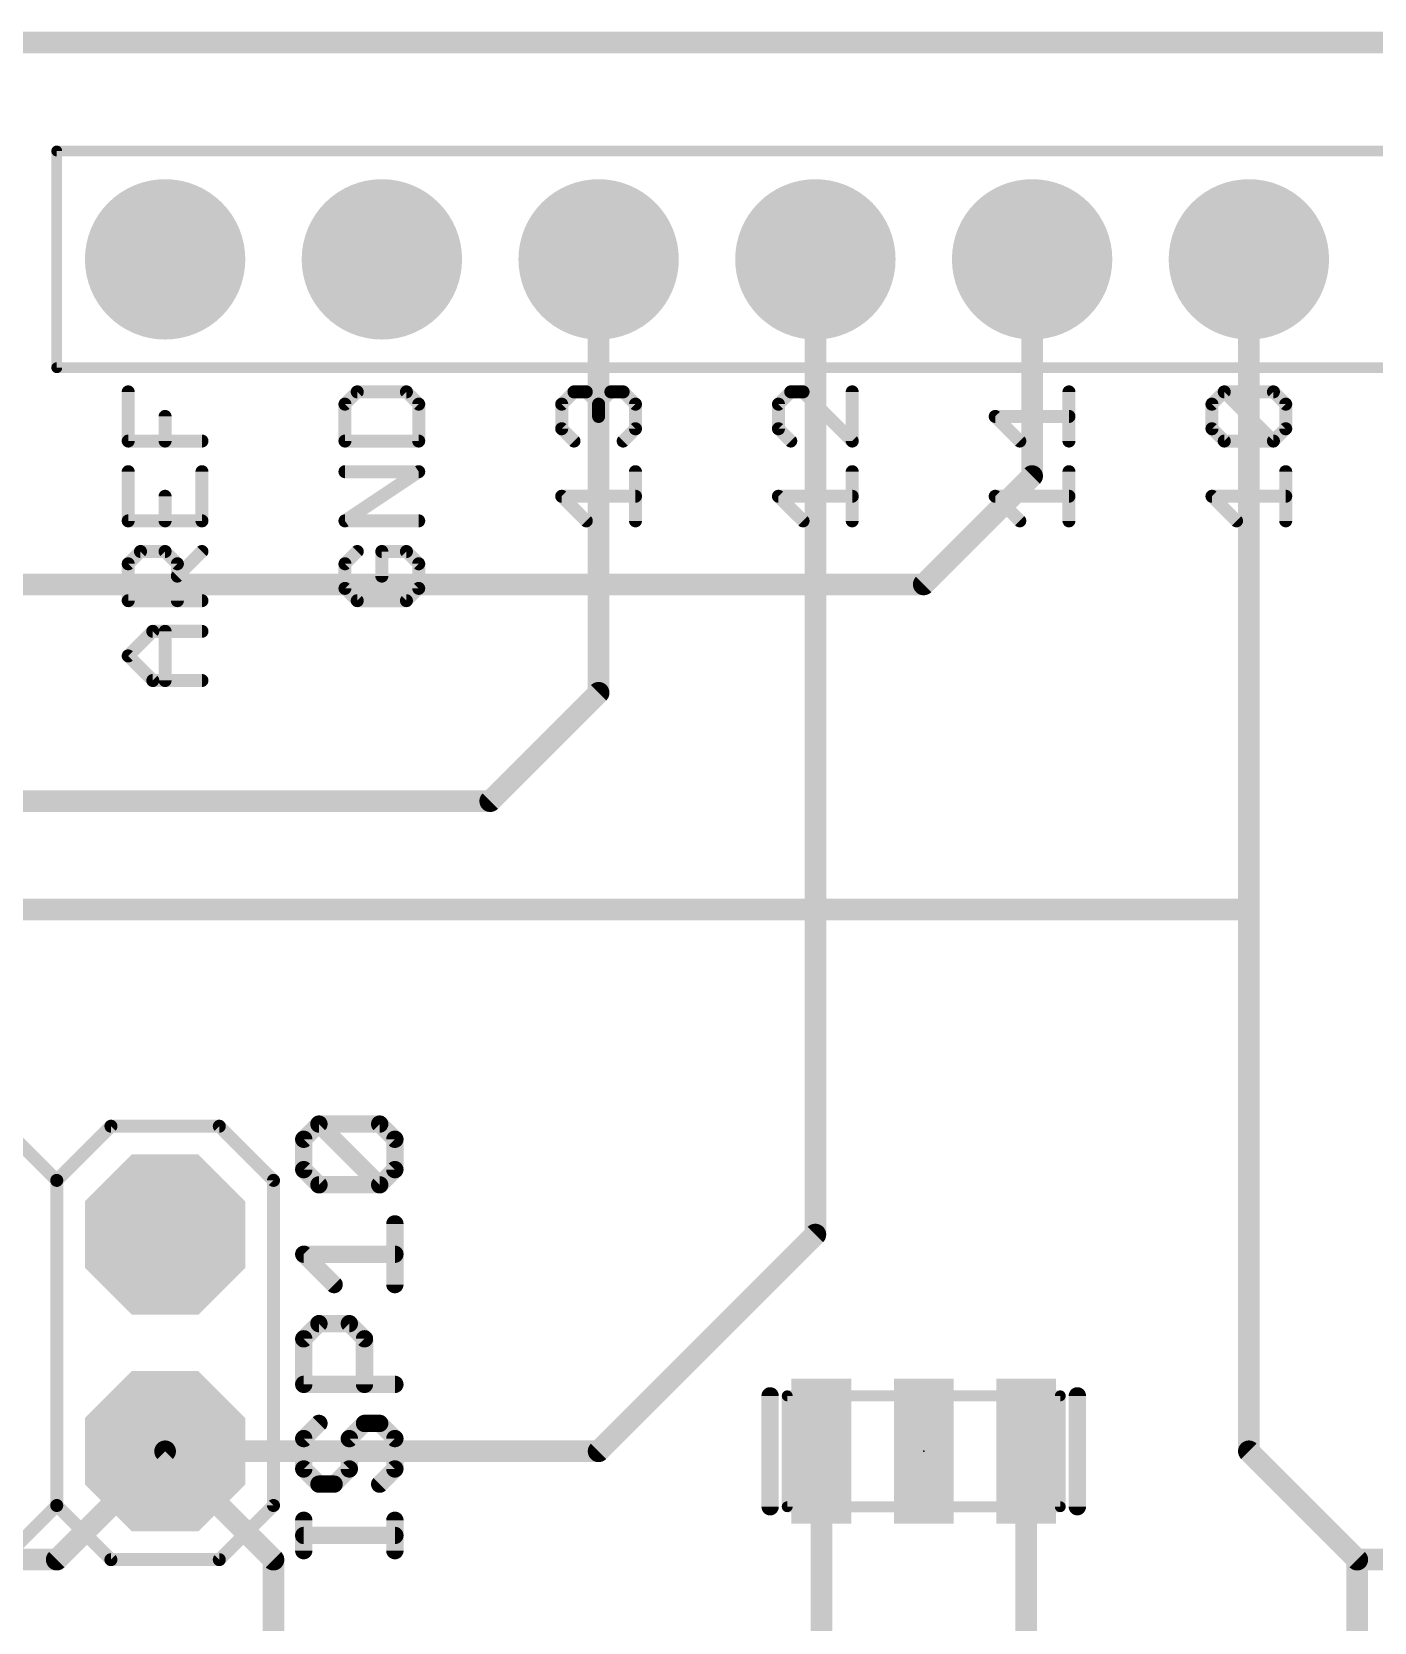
# Model space of a CAD drawing. Extents: x -15.6 to 66.2, y -11.4 to 53.5.
# Drawn here: x 13.68 to 29.41, y 34.83 to 53.47 of the extents above; entities that cross this region are included whole.
import ezdxf

# ---------------------------------------------------------------- set-up
doc = ezdxf.new("R2010")
doc.units = 0
for name, color, linetype in [('1', 12, 'CONTINUOUS'), ('16', 132, 'CONTINUOUS'), ('17', 110, 'CONTINUOUS'), ('20', 53, 'CONTINUOUS'), ('21', 41, 'CONTINUOUS'), ('23', 53, 'CONTINUOUS'), ('51', 53, 'CONTINUOUS')]:
    doc.layers.add(name, color=color, linetype=linetype)

# ---------------------------------------------------------------- blocks, each defined once
blk = doc.blocks.new('RECT')
blk.add_solid([(-0.5, -0.5), (0.5, -0.5), (-0.5, 0.5), (0.5, 0.5)])
blk = doc.blocks.new('OCTAGONP')
at = {"const_width": 0.5}
blk.add_lwpolyline([(-0.25, -0.1036), (-0.25, 0.1036), (-0.1036, 0.25), (0.1036, 0.25), (0.25, 0.1036), (0.25, -0.1036), (0.1036, -0.25), (-0.1036, -0.25), (-0.25, -0.1036), (-0.25, 0.1036)], dxfattribs=at)
blk = doc.blocks.new('ROUNDP')
at = {"const_width": 0.5}
blk.add_lwpolyline([(0, -0.25, 1), (0, 0.25, 1), (0, -0.25)], format="xyb", dxfattribs=at)

msp = doc.modelspace()

# ---------------------------------------------------------------- linework, layer by layer
at = {"layer": '1', "const_width": 0.254}
for points in [[(59.69, 53.34), (0, 53.34)], [(25.4, 48.26), (25.4, 50.8)], [(27.94, 43.18), (27.94, 50.8)], [(24.13, 46.99), (25.4, 48.26)], [(8.89, 46.99), (24.13, 46.99)], [(10.16, 43.18), (27.94, 43.18)], [(27.94, 43.18), (27.94, 36.83)], [(16.51, 35.56), (15.24, 36.83)], [(22.93, 29.28), (22.93, 36.83)], [(25.33, 29.28), (25.33, 36.83)], [(27.94, 36.83), (29.21, 35.56)], [(16.51, 26.67), (16.51, 35.56)], [(29.21, 35.56), (29.21, 27.94)], [(29.21, 35.56), (29.83, 35.56)]]:
    msp.add_lwpolyline(points, dxfattribs=at)
at = {"layer": '1', "const_width": 0.127}
for points in [[(25.4635, 50.8, 1), (25.3365, 50.8)], [(28.0035, 50.8, 1), (27.8765, 50.8)], [(25.3365, 48.26, 1), (25.4635, 48.26)], [(25.4449, 48.2151, 1), (25.3551, 48.3049)], [(24.0851, 47.0349, 1), (24.1749, 46.9451)], [(24.13, 46.9265, 1), (24.13, 47.0535)], [(28.0035, 43.18, 1), (27.8765, 43.18)], [(27.94, 43.1165, 1), (27.94, 43.2435)], [(27.8765, 43.18, 1), (28.0035, 43.18)], [(15.2849, 36.8749, 1), (15.1951, 36.7851)], [(22.9935, 36.83, 1), (22.8665, 36.83)], [(25.3935, 36.83, 1), (25.2665, 36.83)], [(27.9849, 36.8749, 1), (27.8951, 36.7851)], [(27.8765, 36.83, 1), (28.0035, 36.83)], [(16.5735, 35.56, 1), (16.4465, 35.56)], [(16.4651, 35.5151, 1), (16.5549, 35.6049)], [(29.2735, 35.56, 1), (29.1465, 35.56)], [(29.21, 35.6235, 1), (29.21, 35.4965)], [(29.1651, 35.5151, 1), (29.2549, 35.6049)]]:
    msp.add_lwpolyline(points, format="xyb", dxfattribs=at)
at = {"layer": '16', "const_width": 0.254}
for points in [[(59.69, 53.34), (0, 53.34)], [(20.32, 45.72), (20.32, 50.8)], [(22.86, 39.37), (22.86, 50.8)], [(19.05, 44.45), (20.32, 45.72)], [(8.89, 44.45), (19.05, 44.45)], [(20.32, 36.83), (22.86, 39.37)], [(15.24, 36.83), (13.97, 35.56)], [(15.24, 36.83), (20.32, 36.83)], [(13.97, 35.56), (11.43, 35.56)]]:
    msp.add_lwpolyline(points, dxfattribs=at)
at = {"layer": '16', "const_width": 0.127}
for points in [[(20.3835, 50.8, 1), (20.2565, 50.8)], [(22.9235, 50.8, 1), (22.7965, 50.8)], [(20.2565, 45.72, 1), (20.3835, 45.72)], [(20.3649, 45.6751, 1), (20.2751, 45.7649)], [(19.0051, 44.4949, 1), (19.0949, 44.4051)], [(19.05, 44.3865, 1), (19.05, 44.5135)], [(22.7965, 39.37, 1), (22.9235, 39.37)], [(22.9049, 39.3251, 1), (22.8151, 39.4149)], [(15.24, 36.8935, 1), (15.24, 36.7665)], [(15.2849, 36.7851, 1), (15.1951, 36.8749)], [(20.2751, 36.8749, 1), (20.3649, 36.7851)], [(20.32, 36.7665, 1), (20.32, 36.8935)], [(13.9251, 35.6049, 1), (14.0149, 35.5151)], [(13.97, 35.4965, 1), (13.97, 35.6235)]]:
    msp.add_lwpolyline(points, format="xyb", dxfattribs=at)
at = {"layer": '20', "const_width": 0.254}
msp.add_lwpolyline([(2.54, 53.34), (55.88, 53.34)], dxfattribs=at)
at = {"layer": '21'}
for points, const_width in [([(14.8075, 48.6707), (14.8075, 49.2469)], 0.1524), ([(17.4915, 49.2469), (17.3475, 49.1029)], 0.1524), ([(18.0677, 49.2469), (17.4915, 49.2469)], 0.1524), ([(18.2118, 49.1029), (18.0677, 49.2469)], 0.1524), ([(19.8875, 49.1029), (20.0315, 49.2469)], 0.1524), ([(20.0315, 49.2469), (20.1756, 49.2469)], 0.1524), ([(20.1756, 49.2469), (20.3196, 49.1029)], 0.1524), ([(20.3196, 49.1029), (20.4637, 49.2469)], 0.1524), ([(20.4637, 49.2469), (20.6077, 49.2469)], 0.1524), ([(20.6077, 49.2469), (20.7518, 49.1029)], 0.1524), ([(22.5715, 49.2469), (22.4275, 49.1029)], 0.1524), ([(22.7156, 49.2469), (22.5715, 49.2469)], 0.1524), ([(23.2918, 48.6707), (22.7156, 49.2469)], 0.1524), ([(23.2918, 49.2469), (23.2918, 48.6707)], 0.1524), ([(25.8318, 48.6707), (25.8318, 49.2469)], 0.1524), ([(27.5075, 49.1029), (27.6515, 49.2469)], 0.1524), ([(27.6515, 49.2469), (28.2277, 49.2469)], 0.1524), ([(28.2277, 48.6707), (27.6515, 49.2469)], 0.1524), ([(28.2277, 49.2469), (28.3718, 49.1029)], 0.1524), ([(15.2396, 48.6707), (15.2396, 48.9588)], 0.1524), ([(17.3475, 49.1029), (17.3475, 48.6707)], 0.1524), ([(18.2118, 48.6707), (18.2118, 49.1029)], 0.1524), ([(19.8875, 48.8147), (19.8875, 49.1029)], 0.1524), ([(20.3196, 49.1029), (20.3196, 48.9588)], 0.1524), ([(20.7518, 49.1029), (20.7518, 48.8147)], 0.1524), ([(22.4275, 49.1029), (22.4275, 48.8147)], 0.1524), ([(25.2556, 48.6707), (24.9675, 48.9588)], 0.1524), ([(24.9675, 48.9588), (25.8318, 48.9588)], 0.1524), ([(27.5075, 48.8147), (27.5075, 49.1029)], 0.1524), ([(28.3718, 49.1029), (28.3718, 48.8147)], 0.1524), ([(20.0315, 48.6707), (19.8875, 48.8147)], 0.1524), ([(20.7518, 48.8147), (20.6077, 48.6707)], 0.1524), ([(22.4275, 48.8147), (22.5715, 48.6707)], 0.1524), ([(27.6515, 48.6707), (27.5075, 48.8147)], 0.1524), ([(28.3718, 48.8147), (28.2277, 48.6707)], 0.1524), ([(15.6718, 48.6707), (14.8075, 48.6707)], 0.1524), ([(17.3475, 48.6707), (18.2118, 48.6707)], 0.1524), ([(28.2277, 48.6707), (27.6515, 48.6707)], 0.1524), ([(14.8075, 48.3114), (14.8075, 47.7352)], 0.1524), ([(15.6718, 47.7352), (15.6718, 48.3114)], 0.1524), ([(17.3475, 47.7352), (18.2118, 48.3114)], 0.1524), ([(18.2118, 48.3114), (17.3475, 48.3114)], 0.1524), ([(20.7518, 47.7352), (20.7518, 48.3114)], 0.1524), ([(23.2918, 47.7352), (23.2918, 48.3114)], 0.1524), ([(25.8318, 47.7352), (25.8318, 48.3114)], 0.1524), ([(28.3718, 47.7352), (28.3718, 48.3114)], 0.1524), ([(15.2396, 47.7352), (15.2396, 48.0233)], 0.1524), ([(20.1756, 47.7352), (19.8875, 48.0233)], 0.1524), ([(19.8875, 48.0233), (20.7518, 48.0233)], 0.1524), ([(22.7156, 47.7352), (22.4275, 48.0233)], 0.1524), ([(22.4275, 48.0233), (23.2918, 48.0233)], 0.1524), ([(25.2556, 47.7352), (24.9675, 48.0233)], 0.1524), ([(24.9675, 48.0233), (25.8318, 48.0233)], 0.1524), ([(27.7956, 47.7352), (27.5075, 48.0233)], 0.1524), ([(27.5075, 48.0233), (28.3718, 48.0233)], 0.1524), ([(14.8075, 47.7352), (15.6718, 47.7352)], 0.1524), ([(18.2118, 47.7352), (17.3475, 47.7352)], 0.1524), ([(14.8075, 47.2318), (14.9515, 47.3759)], 0.1524), ([(14.9515, 47.3759), (15.2396, 47.3759)], 0.1524), ([(15.2396, 47.3759), (15.3837, 47.2318)], 0.1524), ([(15.3837, 47.0878), (15.6718, 47.3759)], 0.1524), ([(17.4915, 47.3759), (17.3475, 47.2318)], 0.1524), ([(18.0677, 47.3759), (17.7796, 47.3759)], 0.1524), ([(17.7796, 47.3759), (17.7796, 47.0878)], 0.1524), ([(18.2118, 47.2318), (18.0677, 47.3759)], 0.1524), ([(14.8075, 46.7996), (14.8075, 47.2318)], 0.1524), ([(15.3837, 47.2318), (15.3837, 46.7996)], 0.1524), ([(17.3475, 47.2318), (17.3475, 46.9437)], 0.1524), ([(18.2118, 46.9437), (18.2118, 47.2318)], 0.1524), ([(17.3475, 46.9437), (17.4915, 46.7996)], 0.1524), ([(18.0677, 46.7996), (18.2118, 46.9437)], 0.1524), ([(15.6718, 46.7996), (14.8075, 46.7996)], 0.1524), ([(17.4915, 46.7996), (18.0677, 46.7996)], 0.1524), ([(14.8075, 46.1522), (15.0956, 46.4403)], 0.1524), ([(15.0956, 46.4403), (15.6718, 46.4403)], 0.1524), ([(15.2396, 45.8641), (15.2396, 46.4403)], 0.1524), ([(15.0956, 45.8641), (14.8075, 46.1522)], 0.1524), ([(15.6718, 45.8641), (15.0956, 45.8641)], 0.1524), ([(13.335, 40.64), (13.97, 40.005)], 0.1524), ([(13.97, 40.005), (14.605, 40.64)], 0.1524), ([(14.605, 40.64), (15.875, 40.64)], 0.1524), ([(15.875, 40.64), (16.51, 40.005)], 0.1524), ([(16.8647, 40.487), (17.0426, 40.665)], 0.2032), ([(17.0426, 40.665), (17.7545, 40.665)], 0.2032), ([(17.7545, 39.9532), (17.0426, 40.665)], 0.2032), ([(17.7545, 40.665), (17.9324, 40.487)], 0.2032), ([(16.8647, 40.1311), (16.8647, 40.487)], 0.2032), ([(17.9324, 40.487), (17.9324, 40.1311)], 0.2032), ([(13.97, 40.005), (13.97, 36.195)], 0.1524), ([(16.51, 40.005), (16.51, 36.195)], 0.1524), ([(17.0426, 39.9532), (16.8647, 40.1311)], 0.2032), ([(17.9324, 40.1311), (17.7545, 39.9532)], 0.2032), ([(17.7545, 39.9532), (17.0426, 39.9532)], 0.2032), ([(17.9324, 38.7838), (17.9324, 39.4956)], 0.2032), ([(17.2206, 38.7838), (16.8647, 39.1397)], 0.2032), ([(16.8647, 39.1397), (17.9324, 39.1397)], 0.2032), ([(16.8647, 38.1483), (17.0426, 38.3262)], 0.2032), ([(17.0426, 38.3262), (17.3985, 38.3262)], 0.2032), ([(17.3985, 38.3262), (17.5765, 38.1483)], 0.2032), ([(16.8647, 37.6144), (16.8647, 38.1483)], 0.2032), ([(17.5765, 38.1483), (17.5765, 37.6144)], 0.2032), ([(17.9324, 37.6144), (16.8647, 37.6144)], 0.2032), ([(22.33, 36.18), (22.33, 37.48)], 0.2032), ([(25.93, 37.48), (25.93, 36.18)], 0.2032), ([(17.0426, 37.1568), (16.8647, 36.9789)], 0.2032), ([(17.3985, 36.9789), (17.5765, 37.1568)], 0.2032), ([(17.5765, 37.1568), (17.7545, 37.1568)], 0.2032), ([(17.7545, 37.1568), (17.9324, 36.9789)], 0.2032), ([(16.8647, 36.9789), (16.8647, 36.623)], 0.2032), ([(17.3985, 36.623), (17.3985, 36.9789)], 0.2032), ([(17.9324, 36.9789), (17.9324, 36.623)], 0.2032), ([(16.8647, 36.623), (17.0426, 36.445)], 0.2032), ([(17.2206, 36.445), (17.3985, 36.623)], 0.2032), ([(17.9324, 36.623), (17.7545, 36.445)], 0.2032), ([(17.0426, 36.445), (17.2206, 36.445)], 0.2032), ([(13.335, 35.56), (13.97, 36.195)], 0.1524), ([(13.97, 36.195), (14.605, 35.56)], 0.1524), ([(15.875, 35.56), (16.51, 36.195)], 0.1524), ([(16.8647, 35.6654), (16.8647, 36.0213)], 0.2032), ([(17.9324, 35.6654), (17.9324, 36.0213)], 0.2032), ([(17.9324, 35.8434), (16.8647, 35.8434)], 0.2032), ([(14.605, 35.56), (15.875, 35.56)], 0.1524)]:
    msp.add_lwpolyline(points, dxfattribs=dict(at, const_width=const_width))
for points, const_width in [([(14.8456, 49.2469, 1), (14.7694, 49.2469)], 0.0762), ([(17.4915, 49.285, 1), (17.4915, 49.2088)], 0.0762), ([(17.5185, 49.22, 1), (17.4646, 49.2738)], 0.0762), ([(18.0947, 49.2738, 1), (18.0408, 49.22)], 0.0762), ([(18.0677, 49.2088, 1), (18.0677, 49.285)], 0.0762), ([(20.0315, 49.285, 1), (20.0315, 49.2088)], 0.0762), ([(20.0585, 49.22, 1), (20.0046, 49.2738)], 0.0762), ([(20.2025, 49.2738, 1), (20.1486, 49.22)], 0.0762), ([(20.1756, 49.2088, 1), (20.1756, 49.285)], 0.0762), ([(20.4637, 49.285, 1), (20.4637, 49.2088)], 0.0762), ([(20.4906, 49.22, 1), (20.4367, 49.2738)], 0.0762), ([(20.6347, 49.2738, 1), (20.5808, 49.22)], 0.0762), ([(20.6077, 49.2088, 1), (20.6077, 49.285)], 0.0762), ([(22.5715, 49.285, 1), (22.5715, 49.2088)], 0.0762), ([(22.5985, 49.22, 1), (22.5446, 49.2738)], 0.0762), ([(22.7425, 49.2738, 1), (22.6886, 49.22)], 0.0762), ([(22.7156, 49.2088, 1), (22.7156, 49.285)], 0.0762), ([(23.3299, 49.2469, 1), (23.2537, 49.2469)], 0.0762), ([(25.8699, 49.2469, 1), (25.7937, 49.2469)], 0.0762), ([(27.6515, 49.285, 1), (27.6515, 49.2088)], 0.0762), ([(27.6785, 49.2738, 1), (27.6246, 49.22)], 0.0762), ([(27.6785, 49.22, 1), (27.6246, 49.2738)], 0.0762), ([(28.2547, 49.2738, 1), (28.2008, 49.22)], 0.0762), ([(28.2277, 49.2088, 1), (28.2277, 49.285)], 0.0762), ([(15.2777, 48.9588, 1), (15.2015, 48.9588)], 0.0762), ([(17.3205, 49.1298, 1), (17.3744, 49.0759)], 0.0762), ([(17.3856, 49.1029, 1), (17.3094, 49.1029)], 0.0762), ([(18.2499, 49.1029, 1), (18.1737, 49.1029)], 0.0762), ([(18.1849, 49.0759, 1), (18.2387, 49.1298)], 0.0762), ([(19.8605, 49.1298, 1), (19.9144, 49.0759)], 0.0762), ([(19.9256, 49.1029, 1), (19.8494, 49.1029)], 0.0762), ([(20.3577, 49.1029, 1), (20.2815, 49.1029)], 0.0762), ([(20.2927, 49.1298, 1), (20.3466, 49.0759)], 0.0762), ([(20.2927, 49.0759, 1), (20.3466, 49.1298)], 0.0762), ([(20.7899, 49.1029, 1), (20.7137, 49.1029)], 0.0762), ([(20.7249, 49.0759, 1), (20.7787, 49.1298)], 0.0762), ([(22.4005, 49.1298, 1), (22.4544, 49.0759)], 0.0762), ([(22.4656, 49.1029, 1), (22.3894, 49.1029)], 0.0762), ([(24.9944, 48.9857, 1), (24.9405, 48.9319)], 0.0762), ([(24.9675, 48.9969, 1), (24.9675, 48.9207)], 0.0762), ([(25.8318, 48.9207, 1), (25.8318, 48.9969)], 0.0762), ([(27.4805, 49.1298, 1), (27.5344, 49.0759)], 0.0762), ([(27.5456, 49.1029, 1), (27.4694, 49.1029)], 0.0762), ([(28.4099, 49.1029, 1), (28.3337, 49.1029)], 0.0762), ([(28.3449, 49.0759, 1), (28.3987, 49.1298)], 0.0762), ([(19.9144, 48.8417, 1), (19.8605, 48.7878)], 0.0762), ([(19.8494, 48.8147, 1), (19.9256, 48.8147)], 0.0762), ([(20.2815, 48.9588, 1), (20.3577, 48.9588)], 0.0762), ([(20.7137, 48.8147, 1), (20.7899, 48.8147)], 0.0762), ([(20.7787, 48.7878, 1), (20.7249, 48.8417)], 0.0762), ([(22.4544, 48.8417, 1), (22.4005, 48.7878)], 0.0762), ([(22.3894, 48.8147, 1), (22.4656, 48.8147)], 0.0762), ([(27.5344, 48.8417, 1), (27.4805, 48.7878)], 0.0762), ([(27.4694, 48.8147, 1), (27.5456, 48.8147)], 0.0762), ([(28.3337, 48.8147, 1), (28.4099, 48.8147)], 0.0762), ([(28.3987, 48.7878, 1), (28.3449, 48.8417)], 0.0762), ([(14.8075, 48.7088, 1), (14.8075, 48.6326)], 0.0762), ([(14.7694, 48.6707, 1), (14.8456, 48.6707)], 0.0762), ([(15.2015, 48.6707, 1), (15.2777, 48.6707)], 0.0762), ([(15.6718, 48.6326, 1), (15.6718, 48.7088)], 0.0762), ([(17.3475, 48.7088, 1), (17.3475, 48.6326)], 0.0762), ([(17.3094, 48.6707, 1), (17.3856, 48.6707)], 0.0762), ([(18.1737, 48.6707, 1), (18.2499, 48.6707)], 0.0762), ([(18.2118, 48.6326, 1), (18.2118, 48.7088)], 0.0762), ([(20.0046, 48.6437, 1), (20.0585, 48.6976)], 0.0762), ([(20.5808, 48.6976, 1), (20.6347, 48.6437)], 0.0762), ([(22.5446, 48.6437, 1), (22.5985, 48.6976)], 0.0762), ([(23.2537, 48.6707, 1), (23.3299, 48.6707)], 0.0762), ([(23.2649, 48.6437, 1), (23.3187, 48.6976)], 0.0762), ([(25.2286, 48.6437, 1), (25.2825, 48.6976)], 0.0762), ([(25.7937, 48.6707, 1), (25.8699, 48.6707)], 0.0762), ([(27.6515, 48.7088, 1), (27.6515, 48.6326)], 0.0762), ([(27.6246, 48.6437, 1), (27.6785, 48.6976)], 0.0762), ([(28.2008, 48.6976, 1), (28.2547, 48.6437)], 0.0762), ([(28.2008, 48.6437, 1), (28.2547, 48.6976)], 0.0762), ([(28.2277, 48.6326, 1), (28.2277, 48.7088)], 0.0762), ([(14.8456, 48.3114, 1), (14.7694, 48.3114)], 0.0762), ([(15.7099, 48.3114, 1), (15.6337, 48.3114)], 0.0762), ([(17.3475, 48.3495, 1), (17.3475, 48.2733)], 0.0762), ([(18.2329, 48.2797, 1), (18.1907, 48.3431)], 0.0762), ([(18.2118, 48.2733, 1), (18.2118, 48.3495)], 0.0762), ([(20.7899, 48.3114, 1), (20.7137, 48.3114)], 0.0762), ([(23.3299, 48.3114, 1), (23.2537, 48.3114)], 0.0762), ([(25.8699, 48.3114, 1), (25.7937, 48.3114)], 0.0762), ([(28.4099, 48.3114, 1), (28.3337, 48.3114)], 0.0762), ([(15.2777, 48.0233, 1), (15.2015, 48.0233)], 0.0762), ([(19.9144, 48.0502, 1), (19.8605, 47.9963)], 0.0762), ([(19.8875, 48.0614, 1), (19.8875, 47.9852)], 0.0762), ([(20.7518, 47.9852, 1), (20.7518, 48.0614)], 0.0762), ([(22.4544, 48.0502, 1), (22.4005, 47.9963)], 0.0762), ([(22.4275, 48.0614, 1), (22.4275, 47.9852)], 0.0762), ([(23.2918, 47.9852, 1), (23.2918, 48.0614)], 0.0762), ([(24.9944, 48.0502, 1), (24.9405, 47.9963)], 0.0762), ([(24.9675, 48.0614, 1), (24.9675, 47.9852)], 0.0762), ([(25.8318, 47.9852, 1), (25.8318, 48.0614)], 0.0762), ([(27.5344, 48.0502, 1), (27.4805, 47.9963)], 0.0762), ([(27.5075, 48.0614, 1), (27.5075, 47.9852)], 0.0762), ([(28.3718, 47.9852, 1), (28.3718, 48.0614)], 0.0762), ([(14.8075, 47.7733, 1), (14.8075, 47.6971)], 0.0762), ([(14.7694, 47.7352, 1), (14.8456, 47.7352)], 0.0762), ([(15.2015, 47.7352, 1), (15.2777, 47.7352)], 0.0762), ([(15.6337, 47.7352, 1), (15.7099, 47.7352)], 0.0762), ([(15.6718, 47.6971, 1), (15.6718, 47.7733)], 0.0762), ([(17.3263, 47.7669, 1), (17.3686, 47.7035)], 0.0762), ([(17.3475, 47.7733, 1), (17.3475, 47.6971)], 0.0762), ([(18.2118, 47.6971, 1), (18.2118, 47.7733)], 0.0762), ([(20.1486, 47.7082, 1), (20.2025, 47.7621)], 0.0762), ([(20.7137, 47.7352, 1), (20.7899, 47.7352)], 0.0762), ([(22.6886, 47.7082, 1), (22.7425, 47.7621)], 0.0762), ([(23.2537, 47.7352, 1), (23.3299, 47.7352)], 0.0762), ([(25.2286, 47.7082, 1), (25.2825, 47.7621)], 0.0762), ([(25.7937, 47.7352, 1), (25.8699, 47.7352)], 0.0762), ([(27.7686, 47.7082, 1), (27.8225, 47.7621)], 0.0762), ([(28.3337, 47.7352, 1), (28.4099, 47.7352)], 0.0762), ([(14.9515, 47.414, 1), (14.9515, 47.3378)], 0.0762), ([(14.9785, 47.3489, 1), (14.9246, 47.4028)], 0.0762), ([(15.2666, 47.4028, 1), (15.2127, 47.3489)], 0.0762), ([(15.2396, 47.3378, 1), (15.2396, 47.414)], 0.0762), ([(15.6987, 47.3489, 1), (15.6449, 47.4028)], 0.0762), ([(17.5185, 47.3489, 1), (17.4646, 47.4028)], 0.0762), ([(17.7796, 47.414, 1), (17.7796, 47.3378)], 0.0762), ([(17.8177, 47.3759, 1), (17.7415, 47.3759)], 0.0762), ([(18.0947, 47.4028, 1), (18.0408, 47.3489)], 0.0762), ([(18.0677, 47.3378, 1), (18.0677, 47.414)], 0.0762), ([(14.7805, 47.2588, 1), (14.8344, 47.2049)], 0.0762), ([(14.8456, 47.2318, 1), (14.7694, 47.2318)], 0.0762), ([(15.4218, 47.2318, 1), (15.3456, 47.2318)], 0.0762), ([(15.3567, 47.2049, 1), (15.4106, 47.2588)], 0.0762), ([(17.3205, 47.2588, 1), (17.3744, 47.2049)], 0.0762), ([(17.3856, 47.2318, 1), (17.3094, 47.2318)], 0.0762), ([(18.2499, 47.2318, 1), (18.1737, 47.2318)], 0.0762), ([(18.1849, 47.2049, 1), (18.2387, 47.2588)], 0.0762), ([(15.3567, 47.1147, 1), (15.4106, 47.0608)], 0.0762), ([(17.3744, 46.9706, 1), (17.3205, 46.9168)], 0.0762), ([(17.3094, 46.9437, 1), (17.3856, 46.9437)], 0.0762), ([(17.7415, 47.0878, 1), (17.8177, 47.0878)], 0.0762), ([(18.1737, 46.9437, 1), (18.2499, 46.9437)], 0.0762), ([(18.2387, 46.9168, 1), (18.1849, 46.9706)], 0.0762), ([(14.8075, 46.8377, 1), (14.8075, 46.7615)], 0.0762), ([(14.7694, 46.7996, 1), (14.8456, 46.7996)], 0.0762), ([(15.3456, 46.7996, 1), (15.4218, 46.7996)], 0.0762), ([(15.6718, 46.7615, 1), (15.6718, 46.8377)], 0.0762), ([(17.4915, 46.8377, 1), (17.4915, 46.7615)], 0.0762), ([(17.4646, 46.7727, 1), (17.5185, 46.8266)], 0.0762), ([(18.0408, 46.8266, 1), (18.0947, 46.7727)], 0.0762), ([(18.0677, 46.7615, 1), (18.0677, 46.8377)], 0.0762), ([(15.0956, 46.4784, 1), (15.0956, 46.4022)], 0.0762), ([(15.1225, 46.4134, 1), (15.0686, 46.4673)], 0.0762), ([(15.2777, 46.4403, 1), (15.2015, 46.4403)], 0.0762), ([(15.6718, 46.4022, 1), (15.6718, 46.4784)], 0.0762), ([(14.8344, 46.1792, 1), (14.7805, 46.1253)], 0.0762), ([(14.7805, 46.1792, 1), (14.8344, 46.1253)], 0.0762), ([(15.0956, 45.9022, 1), (15.0956, 45.826)], 0.0762), ([(15.0686, 45.8372, 1), (15.1225, 45.8911)], 0.0762), ([(15.2015, 45.8641, 1), (15.2777, 45.8641)], 0.0762), ([(15.6718, 45.826, 1), (15.6718, 45.9022)], 0.0762), ([(14.605, 40.6781, 1), (14.605, 40.6019)], 0.0762), ([(14.6319, 40.6131, 1), (14.5781, 40.6669)], 0.0762), ([(15.9019, 40.6669, 1), (15.8481, 40.6131)], 0.0762), ([(15.875, 40.6019, 1), (15.875, 40.6781)], 0.0762), ([(17.0426, 40.7158, 1), (17.0426, 40.6142)], 0.1016), ([(17.0786, 40.7009, 1), (17.0067, 40.6291)], 0.1016), ([(17.0786, 40.6291, 1), (17.0067, 40.7009)], 0.1016), ([(17.7904, 40.7009, 1), (17.7185, 40.6291)], 0.1016), ([(17.7545, 40.6142, 1), (17.7545, 40.7158)], 0.1016), ([(16.9155, 40.487, 1), (16.8139, 40.487)], 0.1016), ([(16.8288, 40.523, 1), (16.9006, 40.4511)], 0.1016), ([(17.9832, 40.487, 1), (17.8816, 40.487)], 0.1016), ([(17.8965, 40.4511, 1), (17.9683, 40.523)], 0.1016), ([(14.0081, 40.005, 1), (13.9319, 40.005)], 0.0762), ([(16.5481, 40.005, 1), (16.4719, 40.005)], 0.0762), ([(16.9006, 40.1671, 1), (16.8288, 40.0952)], 0.1016), ([(16.8139, 40.1311, 1), (16.9155, 40.1311)], 0.1016), ([(17.8816, 40.1311, 1), (17.9832, 40.1311)], 0.1016), ([(17.9683, 40.0952, 1), (17.8965, 40.1671)], 0.1016), ([(13.9431, 40.0319, 1), (13.9969, 39.9781)], 0.0762), ([(13.9431, 39.9781, 1), (13.9969, 40.0319)], 0.0762), ([(16.4831, 39.9781, 1), (16.5369, 40.0319)], 0.0762), ([(17.0426, 40.004, 1), (17.0426, 39.9024)], 0.1016), ([(17.0067, 39.9173, 1), (17.0786, 39.9891)], 0.1016), ([(17.7185, 39.9891, 1), (17.7904, 39.9173)], 0.1016), ([(17.7185, 39.9173, 1), (17.7904, 39.9891)], 0.1016), ([(17.7545, 39.9024, 1), (17.7545, 40.004)], 0.1016), ([(17.9832, 39.4956, 1), (17.8816, 39.4956)], 0.1016), ([(16.9006, 39.1756, 1), (16.8288, 39.1038)], 0.1016), ([(16.8647, 39.1905, 1), (16.8647, 39.0889)], 0.1016), ([(17.9324, 39.0889, 1), (17.9324, 39.1905)], 0.1016), ([(17.1847, 38.7479, 1), (17.2565, 38.8197)], 0.1016), ([(17.8816, 38.7838, 1), (17.9832, 38.7838)], 0.1016), ([(17.0426, 38.377, 1), (17.0426, 38.2754)], 0.1016), ([(17.0786, 38.2903, 1), (17.0067, 38.3621)], 0.1016), ([(17.4345, 38.3621, 1), (17.3626, 38.2903)], 0.1016), ([(17.3985, 38.2754, 1), (17.3985, 38.377)], 0.1016), ([(16.9155, 38.1483, 1), (16.8139, 38.1483)], 0.1016), ([(16.8288, 38.1842, 1), (16.9006, 38.1123)], 0.1016), ([(17.6273, 38.1483, 1), (17.5257, 38.1483)], 0.1016), ([(17.5406, 38.1123, 1), (17.6124, 38.1842)], 0.1016), ([(16.8647, 37.6652, 1), (16.8647, 37.5636)], 0.1016), ([(16.8139, 37.6144, 1), (16.9155, 37.6144)], 0.1016), ([(17.5257, 37.6144, 1), (17.6273, 37.6144)], 0.1016), ([(17.9324, 37.5636, 1), (17.9324, 37.6652)], 0.1016), ([(22.3808, 37.48, 1), (22.2792, 37.48)], 0.1016), ([(25.9808, 37.48, 1), (25.8792, 37.48)], 0.1016), ([(17.0786, 37.1209, 1), (17.0067, 37.1927)], 0.1016), ([(17.5765, 37.2076, 1), (17.5765, 37.106)], 0.1016), ([(17.6124, 37.1209, 1), (17.5406, 37.1927)], 0.1016), ([(17.7904, 37.1927, 1), (17.7185, 37.1209)], 0.1016), ([(17.7545, 37.106, 1), (17.7545, 37.2076)], 0.1016), ([(16.9155, 36.9789, 1), (16.8139, 36.9789)], 0.1016), ([(16.8288, 37.0148, 1), (16.9006, 36.9429)], 0.1016), ([(17.4493, 36.9789, 1), (17.3477, 36.9789)], 0.1016), ([(17.3626, 37.0148, 1), (17.4345, 36.9429)], 0.1016), ([(17.9832, 36.9789, 1), (17.8816, 36.9789)], 0.1016), ([(17.8965, 36.9429, 1), (17.9683, 37.0148)], 0.1016), ([(16.9006, 36.6589, 1), (16.8288, 36.587)], 0.1016), ([(17.4345, 36.587, 1), (17.3626, 36.6589)], 0.1016), ([(17.9683, 36.587, 1), (17.8965, 36.6589)], 0.1016), ([(16.8139, 36.623, 1), (16.9155, 36.623)], 0.1016), ([(17.0426, 36.4958, 1), (17.0426, 36.3942)], 0.1016), ([(17.2206, 36.3942, 1), (17.2206, 36.4958)], 0.1016), ([(17.3477, 36.623, 1), (17.4493, 36.623)], 0.1016), ([(17.8816, 36.623, 1), (17.9832, 36.623)], 0.1016), ([(17.0067, 36.4091, 1), (17.0786, 36.4809)], 0.1016), ([(17.1847, 36.4809, 1), (17.2565, 36.4091)], 0.1016), ([(17.7185, 36.4809, 1), (17.7904, 36.4091)], 0.1016), ([(13.9319, 36.195, 1), (14.0081, 36.195)], 0.0762), ([(13.9969, 36.2219, 1), (13.9431, 36.1681)], 0.0762), ([(13.9969, 36.1681, 1), (13.9431, 36.2219)], 0.0762), ([(16.4719, 36.195, 1), (16.5481, 36.195)], 0.0762), ([(16.5369, 36.1681, 1), (16.4831, 36.2219)], 0.0762), ([(22.2792, 36.18, 1), (22.3808, 36.18)], 0.1016), ([(25.8792, 36.18, 1), (25.9808, 36.18)], 0.1016), ([(16.9155, 36.0213, 1), (16.8139, 36.0213)], 0.1016), ([(17.9832, 36.0213, 1), (17.8816, 36.0213)], 0.1016), ([(16.8647, 35.8942, 1), (16.8647, 35.7926)], 0.1016), ([(17.9324, 35.7926, 1), (17.9324, 35.8942)], 0.1016), ([(14.605, 35.5981, 1), (14.605, 35.5219)], 0.0762), ([(14.5781, 35.5331, 1), (14.6319, 35.5869)], 0.0762), ([(15.8481, 35.5869, 1), (15.9019, 35.5331)], 0.0762), ([(15.875, 35.5219, 1), (15.875, 35.5981)], 0.0762), ([(16.8139, 35.6654, 1), (16.9155, 35.6654)], 0.1016), ([(17.8816, 35.6654, 1), (17.9832, 35.6654)], 0.1016)]:
    msp.add_lwpolyline(points, format="xyb", dxfattribs=dict(at, const_width=const_width))
at = {"layer": '23'}
msp.add_point((24.13, 36.83), dxfattribs=at)
at = {"layer": '51'}
for points, const_width in [([(55.88, 53.34), (2.54, 53.34)], 0.254), ([(13.97, 49.53), (13.97, 52.07)], 0.127), ([(13.97, 52.07), (34.29, 52.07)], 0.127), ([(34.29, 49.53), (13.97, 49.53)], 0.127), ([(22.53, 37.48), (25.73, 37.48)], 0.127), ([(22.53, 36.18), (22.53, 37.48)], 0.127), ([(25.73, 37.48), (25.73, 36.18)], 0.127), ([(25.73, 36.18), (22.53, 36.18)], 0.127)]:
    msp.add_lwpolyline(points, dxfattribs=dict(at, const_width=const_width))
at = {"layer": '51', "const_width": 0.0635}
for points in [[(13.97, 52.1018, 1), (13.97, 52.0382)], [(14.0018, 52.07, 1), (13.9383, 52.07)], [(13.97, 49.5618, 1), (13.97, 49.4982)], [(13.9383, 49.53, 1), (14.0018, 49.53)], [(22.53, 37.5118, 1), (22.53, 37.4483)], [(22.5617, 37.48, 1), (22.4983, 37.48)], [(25.7617, 37.48, 1), (25.6983, 37.48)], [(25.73, 37.4483, 1), (25.73, 37.5118)], [(22.53, 36.2118, 1), (22.53, 36.1482)], [(22.4983, 36.18, 1), (22.5617, 36.18)], [(25.6983, 36.18, 1), (25.7617, 36.18)], [(25.73, 36.1482, 1), (25.73, 36.2118)]]:
    msp.add_lwpolyline(points, format="xyb", dxfattribs=at)

# ---------------------------------------------------------------- block references
at = {"layer": '1', "xscale": 0.7, "yscale": 1.7}
for p in [(22.93, 36.83), (24.13, 36.83), (25.33, 36.83)]:
    msp.add_blockref('RECT', p, dxfattribs=at)
at = {"layer": '17', "xscale": 1.8796, "yscale": 1.8796}
for name, p in [('ROUNDP', (15.24, 50.8)), ('ROUNDP', (15.24, 50.8)), ('ROUNDP', (17.78, 50.8)), ('ROUNDP', (17.78, 50.8)), ('ROUNDP', (20.32, 50.8)), ('ROUNDP', (20.32, 50.8)), ('ROUNDP', (22.86, 50.8)), ('ROUNDP', (22.86, 50.8)), ('ROUNDP', (25.4, 50.8)), ('ROUNDP', (25.4, 50.8)), ('ROUNDP', (27.94, 50.8)), ('ROUNDP', (27.94, 50.8)), ('OCTAGONP', (15.24, 39.37)), ('OCTAGONP', (15.24, 39.37)), ('OCTAGONP', (15.24, 36.83)), ('OCTAGONP', (15.24, 36.83))]:
    msp.add_blockref(name, p, dxfattribs=at)
at = {"layer": '51', "xscale": 0.508, "yscale": 0.508, "rotation": 90}
for p in [(15.24, 39.37), (15.24, 36.83)]:
    msp.add_blockref('RECT', p, dxfattribs=at)

doc.saveas('drawing.dxf')
